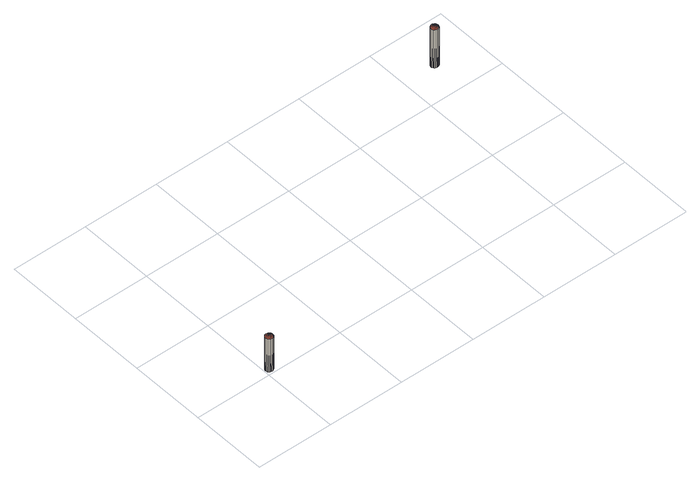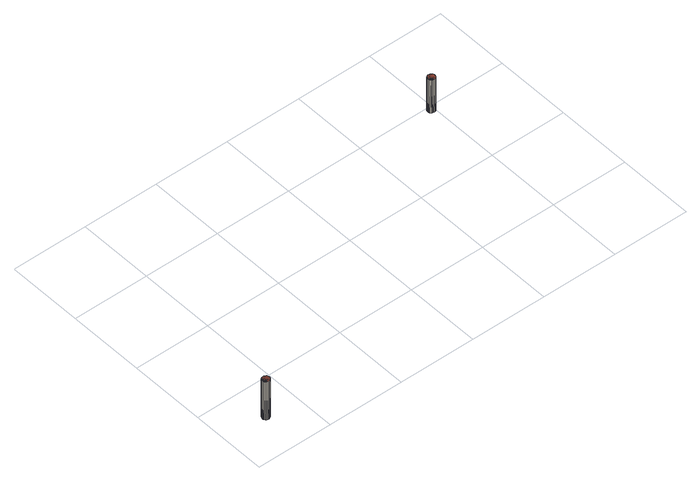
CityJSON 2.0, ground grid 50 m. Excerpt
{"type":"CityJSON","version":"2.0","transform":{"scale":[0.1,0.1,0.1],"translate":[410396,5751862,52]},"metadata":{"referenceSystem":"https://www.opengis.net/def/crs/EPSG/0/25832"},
"CityObjects":{
"building1":{"type":"Building","attributes":{"Geometrietyp2DReferenz":"1000","Gemeindeschluessel":"05515000","function":"51002_1251","roofType":"9999","measuredHeight":24.22},"geometry":[{"type":"Solid","lod":"2","boundaries":[[[[0,1,2]],[[1,3,2]],[[4,5,0]],[[5,1,0]],[[6,7,4]],[[7,5,4]],[[8,9,6]],[[9,7,6]],[[10,11,8]],[[11,9,8]],[[12,13,10]],[[13,11,10]],[[14,15,12]],[[15,13,12]],[[16,17,14]],[[17,15,14]],[[18,19,16]],[[19,17,16]],[[20,21,18]],[[21,19,18]],[[22,23,20]],[[23,21,20]],[[24,25,22]],[[25,23,22]],[[26,27,24]],[[27,25,24]],[[28,29,26]],[[29,27,26]],[[30,31,28]],[[31,29,28]],[[32,33,30]],[[33,31,30]],[[34,35,32]],[[35,33,32]],[[36,37,34]],[[37,35,34]],[[38,39,36]],[[39,37,36]],[[2,3,38]],[[3,39,38]],[[3,1,39]],[[1,5,39]],[[5,7,39]],[[7,9,39]],[[9,11,39]],[[11,13,39]],[[13,15,39]],[[15,17,39]],[[17,19,39]],[[19,21,39]],[[21,23,39]],[[23,25,39]],[[25,27,39]],[[27,29,39]],[[29,31,39]],[[31,33,39]],[[33,35,39]],[[35,37,39]],[[18,16,4]],[[16,14,4]],[[14,12,4]],[[12,10,4]],[[10,8,4]],[[8,6,4]],[[0,2,4]],[[2,38,4]],[[38,36,4]],[[36,34,4]],[[34,32,4]],[[32,30,4]],[[30,28,4]],[[28,26,4]],[[26,24,4]],[[24,22,4]],[[22,20,4]],[[20,18,4]]]],"semantics":{"surfaces":[{"type":"WallSurface"},{"type":"GroundSurface"},{"type":"RoofSurface"}],"values":[[0,0,0,0,0,0,0,0,0,0,0,0,0,0,0,0,0,0,0,0,0,0,0,0,0,0,0,0,0,0,0,0,0,0,0,0,0,0,0,0,1,1,1,1,1,1,1,1,1,1,1,1,1,1,1,1,1,1,2,2,2,2,2,2,2,2,2,2,2,2,2,2,2,2,2,2]]}}]},
"building2":{"type":"Building","attributes":{"Geometrietyp2DReferenz":"1000","Gemeindeschluessel":"05515000","function":"51002_1251","roofType":"9999","measuredHeight":27.95},"geometry":[{"type":"Solid","lod":"2","boundaries":[[[[40,41,42]],[[41,43,42]],[[44,45,40]],[[45,41,40]],[[46,47,44]],[[47,45,44]],[[48,49,46]],[[49,47,46]],[[50,51,48]],[[51,49,48]],[[52,53,50]],[[53,51,50]],[[54,55,52]],[[55,53,52]],[[56,57,54]],[[57,55,54]],[[58,59,56]],[[59,57,56]],[[60,61,58]],[[61,59,58]],[[62,63,60]],[[63,61,60]],[[64,65,62]],[[65,63,62]],[[66,67,64]],[[67,65,64]],[[68,69,66]],[[69,67,66]],[[70,71,68]],[[71,69,68]],[[72,73,70]],[[73,71,70]],[[74,75,72]],[[75,73,72]],[[76,77,74]],[[77,75,74]],[[78,79,76]],[[79,77,76]],[[42,43,78]],[[43,79,78]],[[65,67,79]],[[67,69,79]],[[69,71,79]],[[71,73,79]],[[73,75,79]],[[75,77,79]],[[43,41,79]],[[41,45,79]],[[45,47,79]],[[47,49,79]],[[49,51,79]],[[51,53,79]],[[53,55,79]],[[55,57,79]],[[57,59,79]],[[59,61,79]],[[61,63,79]],[[63,65,79]],[[40,42,44]],[[42,78,44]],[[78,76,44]],[[76,74,44]],[[74,72,44]],[[72,70,44]],[[70,68,44]],[[68,66,44]],[[66,64,44]],[[64,62,44]],[[62,60,44]],[[60,58,44]],[[58,56,44]],[[56,54,44]],[[54,52,44]],[[52,50,44]],[[50,48,44]],[[48,46,44]]]],"semantics":{"surfaces":[{"type":"WallSurface"},{"type":"GroundSurface"},{"type":"RoofSurface"}],"values":[[0,0,0,0,0,0,0,0,0,0,0,0,0,0,0,0,0,0,0,0,0,0,0,0,0,0,0,0,0,0,0,0,0,0,0,0,0,0,0,0,1,1,1,1,1,1,1,1,1,1,1,1,1,1,1,1,1,1,2,2,2,2,2,2,2,2,2,2,2,2,2,2,2,2,2,2]]}}]}
},
"vertices":[
[48,42,260],[48,42,18],[43,48,260],[43,48,18],[50,35,260],[50,35,18],[50,27,260],[50,27,18],[48,19,260],[48,19,18],[43,13,260],[43,13,18],[37,8,260],[37,8,18],[30,6,260],[30,6,18],[22,6,260],[22,6,18],[14,8,260],[14,8,18],[8,13,260],[8,13,18],[3,19,260],[3,19,18],[1,27,260],[1,27,18],[1,35,260],[1,35,18],[3,42,260],[3,42,18],[8,48,260],[8,48,18],[14,53,260],[14,53,18],[22,55,260],[22,55,18],[30,55,260],[30,55,18],[37,53,260],[37,53,18],
[2242,1239,287],[2242,1239,7],[2238,1246,287],[2238,1246,7],[2245,1232,287],[2245,1232,7],[2245,1224,287],[2245,1224,7],[2242,1217,287],[2242,1217,7],[2238,1210,287],[2238,1210,7],[2231,1206,287],[2231,1206,7],[2224,1203,287],[2224,1203,7],[2216,1203,287],[2216,1203,7],[2209,1206,287],[2209,1206,7],[2202,1210,287],[2202,1210,7],[2198,1217,287],[2198,1217,7],[2195,1224,287],[2195,1224,7],[2195,1232,287],[2195,1232,7],[2198,1239,287],[2198,1239,7],[2202,1246,287],[2202,1246,7],[2209,1250,287],[2209,1250,7],[2216,1253,287],[2216,1253,7],[2224,1253,287],[2224,1253,7],[2231,1250,287],[2231,1250,7]
]}
